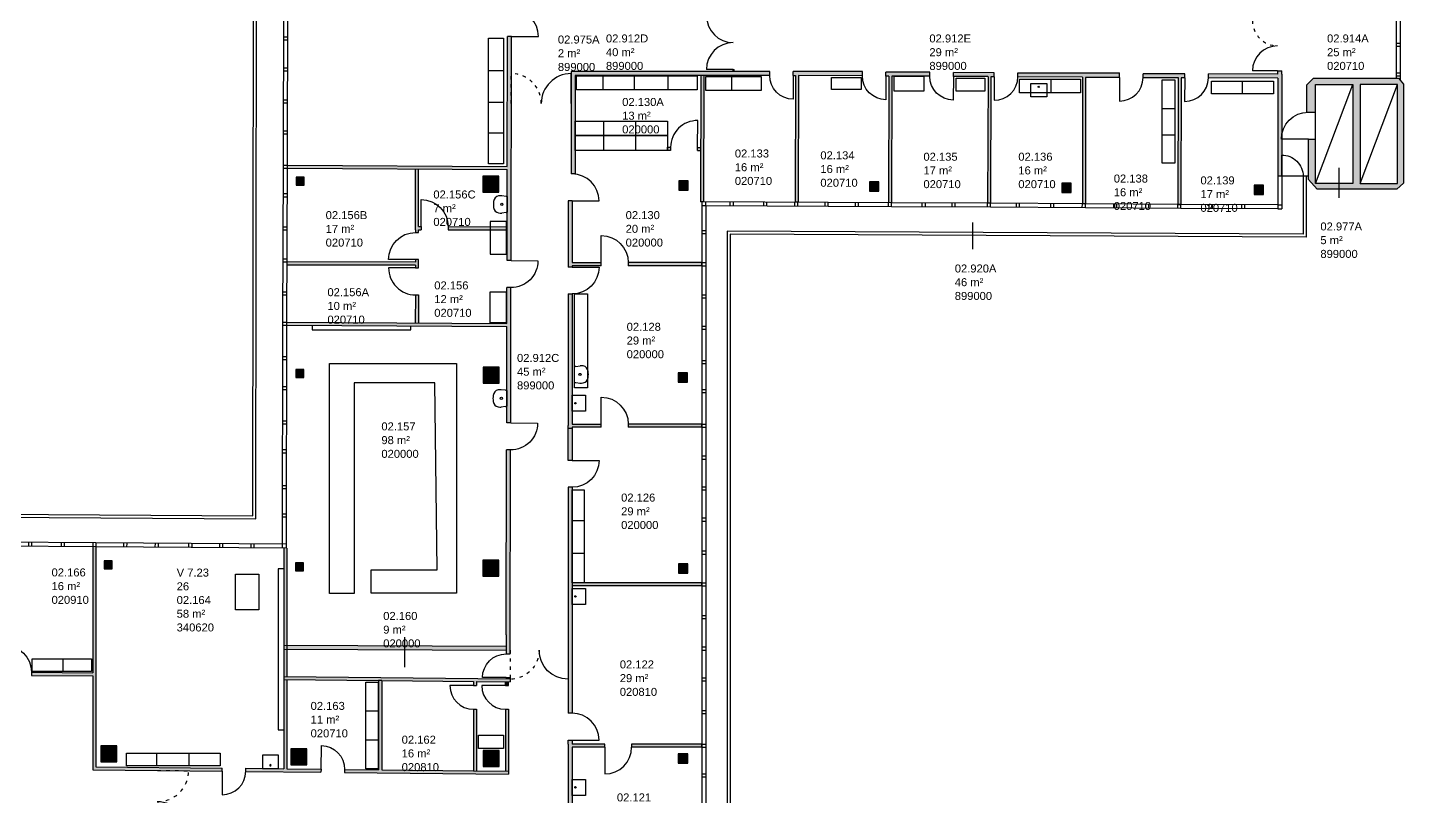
# Model space of a CAD drawing. Header units: metres. Extents: x -1 to 148, y 0 to 108.
# Drawn here: x 96.3 to 147.9, y 41.6 to 70.5 of the extents above; entities that cross this region are included whole.
import ezdxf

# ---------------------------------------------------------------- set-up
doc = ezdxf.new("R2010")
doc.units = ezdxf.units.M
doc.header["$MEASUREMENT"] = 0
doc.linetypes.add('ACAD_ISO03W100', pattern=[30, 12, -18])
doc.layers.get('0').update_dxf_attribs({"linetype": 'CONTINUOUS'})
for name, color, linetype in [('AUSSENWAND_STUETZE', 7, 'CONTINUOUS'), ('AUSSENWAND_STUETZE_FILLING', 7, 'CONTINUOUS'), ('BODENKANTEN', 7, 'CONTINUOUS'), ('FENSTER', 4, 'CONTINUOUS'), ('INNENWAND', 7, 'CONTINUOUS'), ('INNENWAND_FILLING', 7, 'CONTINUOUS'), ('INSTALLATIONSSCHACHT', 7, 'CONTINUOUS'), ('MOEBEL', 6, 'CONTINUOUS'), ('RAUMSTEMPEL', 7, 'CONTINUOUS'), ('SANITAER', 6, 'CONTINUOUS'), ('TUEREN', 4, 'CONTINUOUS')]:
    doc.layers.add(name, color=color, linetype=linetype)
doc.styles.add('ARIAL', font='arial.ttf')

# ---------------------------------------------------------------- blocks, each defined once
blk = doc.blocks.new('Tuer')
at = {"layer": 'TUEREN'}
blk.add_line((0, 0), (0, 0.82), dxfattribs=at)
blk.add_arc((0, 0), 0.82, 90, 180, dxfattribs=at)
blk = doc.blocks.new('Tuer_doppelt')
at = {"layer": 'TUEREN'}
for p, q in [((-1.32, 0), (-1.32, 0.66)), ((0, 0), (0, 0.66))]:
    blk.add_line(p, q, dxfattribs=at)
for centre, start, end in [((-1.32, 0), 360, 90), ((0, 0), 90, 180)]:
    blk.add_arc(centre, 0.66, start, end, dxfattribs=at)
blk = doc.blocks.new('tueren')
at = {"layer": 'TUEREN', "linetype": 'ACAD_ISO03W100', "ltscale": 0.01}
blk.add_line((92.527, 97.642), (92.527, 98.708), dxfattribs=at)
at = {"layer": 'TUEREN'}
blk.add_line((94.658, 97.642), (94.658, 98.708), dxfattribs=at)
at = {"layer": 'TUEREN', "linetype": 'ACAD_ISO03W100', "ltscale": 0.01}
blk.add_arc((92.527, 97.642), 1.066, 360, 90, dxfattribs=at)
at = {"layer": 'TUEREN'}
blk.add_arc((94.658, 97.642), 1.066, 90, 180, dxfattribs=at)
blk = doc.blocks.new('Ausgussbecken')
blk.add_lwpolyline([(-0.185, 0), (0.415, 0), (0.415, -0.5), (-0.185, -0.5)], close=True)
at = {"linetype": 'Continuous'}
blk.add_circle((0.115, -0.124), 0.0253, dxfattribs=at)
blk = doc.blocks.new('Waschbecken')
at = {"linetype": 'Continuous'}
for p, q in [((-0.294, 0), (0.294, 0)), ((-0.302, -0.041), (-0.325, -0.203)), ((0.302, -0.041), (0.325, -0.203))]:
    blk.add_line(p, q, dxfattribs=at)
blk.add_circle((0, -0.201), 0.0409, dxfattribs=at)
for centre, radius, start, end in [((-0.217, -0.036), 0.0852, 154.6521, 183.1417), ((0.217, -0.036), 0.0852, 356.8585, 25.3109), ((0.288, -0.222), 0.613, 178.1599, 188.9411), ((-0.095, -0.283), 0.226, 188.9945, 265.2303), ((0.222, 3.518), 4.039, 265.2289, 266.846), ((-0.209, 3.3), 3.821, 273.1336, 274.8472), ((0.095, -0.283), 0.226, 274.824, 351.059), ((-0.288, -0.222), 0.613, 351.059, 1.8403)]:
    blk.add_arc(centre, radius, start, end, dxfattribs=at)
blk = doc.blocks.new('Raumstempel')
at = {"color": 0, "linetype": 'ByBlock', "style": 'ARIAL'}
for tag, p in [('HOERSAALNUMMER', (0, 1.029)), ('ANZAHL PLAETZE', (0, 0.514)), ('RAUMNUMMER', (0, 0)), ('FLÄCHE', (0, -0.514)), ('INSTITUTSNUMMER1', (0, -1.029)), ('INSTITUTSNUMMER2', (0, -1.543))]:
    blk.add_attdef(tag, p, '', height=0.3, dxfattribs=at)

msp = doc.modelspace()

# ---------------------------------------------------------------- hatches: boundary and pattern name
at = {"layer": 'AUSSENWAND_STUETZE_FILLING'}
for points in [[(147.93, 68.352), (147.749, 68.567), (147.707, 68.567), (147.707, 68.34), (147.707, 64.617), (146.311, 64.617), (146.032, 64.617), (144.63, 64.617), (144.63, 64.893), (144.364, 64.893), (144.364, 64.772), (144.698, 64.407), (147.687, 64.407), (147.93, 64.629)], [(106.711, 64.562), (106.711, 64.862), (106.411, 64.862), (106.411, 64.562)], [(113.415, 64.903), (113.415, 64.303), (114.015, 64.303), (114.015, 64.903)], [(120.761, 64.728), (120.761, 64.378), (121.111, 64.378), (121.111, 64.728)], [(127.914, 64.679), (127.914, 64.329), (128.264, 64.329), (128.264, 64.679)], [(135.115, 64.638), (135.115, 64.288), (135.465, 64.288), (135.465, 64.638)], [(142.337, 64.554), (142.337, 64.204), (142.687, 64.204), (142.687, 64.554)], [(106.7, 57.35), (106.7, 57.65), (106.4, 57.65), (106.4, 57.35)], [(113.426, 57.738), (113.426, 57.138), (114.026, 57.138), (114.026, 57.738)], [(120.737, 57.529), (120.737, 57.179), (121.087, 57.179), (121.087, 57.529)], [(99.516, 50.178), (99.516, 50.478), (99.216, 50.478), (99.216, 50.178)], [(106.692, 50.105), (106.692, 50.405), (106.392, 50.405), (106.392, 50.105)], [(113.41, 50.498), (113.41, 49.898), (114.01, 49.898), (114.01, 50.498)], [(120.751, 50.36), (120.751, 50.01), (121.101, 50.01), (121.101, 50.36)], [(99.093, 43.545), (99.093, 42.945), (99.693, 42.945), (99.693, 43.545)], [(106.211, 43.424), (106.211, 42.824), (106.811, 42.824), (106.811, 43.424)], [(113.423, 43.368), (113.423, 42.768), (114.023, 42.768), (114.023, 43.368)], [(120.743, 43.241), (120.743, 42.891), (121.093, 42.891), (121.093, 43.241)]]:
    msp.add_hatch(color=256, dxfattribs=at).paths.add_polyline_path(points)
at = {"layer": 'INNENWAND_FILLING'}
h = msp.add_hatch(color=256, dxfattribs=at)
h.paths.add_polyline_path([(114.489, 70.132), (114.339, 70.132), (114.328, 65.266), (106.084, 65.313), (106.084, 65.198), (114.328, 65.151), (114.321, 61.731), (114.471, 61.731)])
h.paths.add_polyline_path([(111.001, 65.17), (110.886, 65.171), (110.888, 62.887), (110.888, 62.787), (111.003, 62.787), (111.003, 62.887), (111.103, 62.887), (111.103, 63.007), (111.003, 63.007)], flags=17)
h.paths.add_polyline_path([(114.323, 63.002), (112.113, 63.007), (112.113, 62.885), (114.323, 62.88)], flags=17)
h.paths.add_polyline_path([(111.003, 61.777), (110.89, 61.777), (110.89, 61.677), (106.076, 61.681), (106.076, 61.566), (110.89, 61.562), (110.89, 61.457), (111.003, 61.457)])
h.paths.add_polyline_path([(111.003, 60.446), (110.888, 60.447), (110.882, 59.396), (110.997, 59.396)], flags=17)
h.paths.add_polyline_path([(114.468, 60.721), (114.318, 60.721), (114.315, 59.376), (106.071, 59.424), (106.07, 59.309), (114.315, 59.261), (114.307, 55.644), (114.457, 55.644)])
h = msp.add_hatch(color=256, dxfattribs=at)
h.paths.add_polyline_path([(121.58, 65.974), (121.462, 65.974), (121.462, 65.859), (121.58, 65.859)], flags=17)
h.paths.add_polyline_path([(122.841, 68.898), (122.801, 68.898), (122.801, 68.819), (122.841, 68.819)])
h.paths.add_polyline_path([(124.168, 68.819), (116.726, 68.819), (116.726, 64.98), (116.876, 64.98), (116.876, 68.669), (124.168, 68.669)])
h.paths.add_polyline_path([(121.7, 68.669), (121.585, 68.669), (121.576, 63.941), (121.628, 63.941), (121.628, 63.941), (121.691, 63.94)])
h.paths.add_polyline_path([(120.453, 65.981), (120.335, 65.981), (120.335, 65.86), (120.453, 65.859)], flags=17)
h.paths.add_polyline_path([(125.245, 68.669), (127.643, 68.655), (127.643, 68.82), (125.053, 68.82), (125.053, 68.669), (125.13, 68.669), (125.121, 63.921), (125.236, 63.92)])
for points in [[(128.744, 68.649), (130.171, 68.641), (130.172, 68.791), (128.528, 68.8), (128.528, 68.65), (128.629, 68.65), (128.621, 63.901), (128.736, 63.901)], [(143.367, 68.716), (143.367, 68.841), (143.21, 68.841), (143.21, 68.717), (140.615, 68.732), (140.614, 68.582), (143.217, 68.567), (143.218, 64.892), (143.368, 64.892)], [(116.762, 55.436), (116.612, 55.436), (116.612, 54.243), (116.762, 54.243)], [(121.628, 55.601), (118.864, 55.601), (118.864, 55.486), (121.628, 55.486)], [(114.455, 54.634), (114.305, 54.634), (114.289, 47.705), (114.286, 46.984), (114.438, 46.984)], [(116.762, 53.233), (116.612, 53.233), (116.612, 44.765), (116.762, 44.765)], [(98.789, 46.165), (98.789, 42.644), (103.641, 42.591), (103.642, 42.706), (98.904, 42.757), (98.904, 50.998), (98.789, 50.999), (98.789, 46.28), (96.492, 46.295), (96.492, 46.18)], [(106.065, 50.951), (106.052, 50.951), (106.052, 50.951), (105.95, 50.951), (105.95, 46.142), (106.065, 46.141)], [(121.628, 49.648), (116.762, 49.648), (116.762, 49.533), (121.628, 49.533)], [(114.287, 47.274), (106.065, 47.311), (106.065, 47.161), (114.287, 47.124)], [(106.065, 46.026), (105.95, 46.027), (105.95, 42.681), (105.332, 42.688), (105.147, 42.688), (105.147, 42.69), (104.527, 42.697), (104.526, 42.582), (107.346, 42.551), (107.347, 42.666), (106.065, 42.68)], [(114.436, 46.053), (105.95, 46.142), (105.95, 46.027), (109.506, 45.99), (109.506, 45.989), (109.621, 45.989), (113.063, 45.952), (113.063, 45.796), (113.178, 45.796), (113.178, 45.95), (114.435, 45.937)], [(113.063, 42.603), (113.063, 42.604), (109.621, 42.642), (109.621, 45.989), (109.506, 45.989), (109.506, 42.643), (108.232, 42.657), (108.231, 42.542), (114.373, 42.475), (114.373, 42.591)], [(114.374, 45.938), (114.259, 45.939), (114.258, 45.796), (114.373, 45.796)], [(114.436, 46.099), (114.286, 46.099), (114.286, 46.055), (114.436, 46.053)]]:
    msp.add_hatch(color=256, dxfattribs=at).paths.add_polyline_path(points)
h = msp.add_hatch(color=256, dxfattribs=at)
h.paths.add_polyline_path([(137.284, 68.772), (133.473, 68.772), (133.472, 68.622), (135.899, 68.609), (135.89, 63.86), (136.005, 63.859), (136.014, 68.6), (137.284, 68.6)])
h.paths.add_polyline_path([(132.588, 68.777), (131.057, 68.786), (131.056, 68.636), (132.354, 68.629), (132.337, 63.88), (132.452, 63.879), (132.461, 68.628), (132.587, 68.627)])
h.paths.add_polyline_path([(139.73, 68.737), (138.169, 68.737), (138.169, 68.595), (139.481, 68.593), (139.473, 63.84), (139.588, 63.839), (139.596, 68.588), (139.729, 68.587)])
h = msp.add_hatch(color=256, dxfattribs=at)
h.paths.add_polyline_path([(146.311, 68.34), (147.707, 68.34), (147.707, 68.567), (144.553, 68.567), (144.307, 68.319), (144.307, 67.294), (144.63, 67.294), (144.63, 68.34), (146.032, 68.34), (146.032, 64.617), (146.311, 64.617)])
h.paths.add_polyline_path([(144.63, 66.284), (144.364, 66.284), (144.364, 64.893), (144.63, 64.893)], flags=17)
h = msp.add_hatch(color=256, dxfattribs=at)
h.paths.add_polyline_path([(116.762, 63.97), (116.612, 63.97), (116.612, 61.491), (116.762, 61.491), (116.762, 61.541), (117.854, 61.541), (117.854, 61.656), (116.762, 61.656)])
h.paths.add_polyline_path([(121.628, 61.656), (118.864, 61.656), (118.864, 61.541), (121.628, 61.541)])
h.paths.add_polyline_path([(116.762, 60.481), (116.612, 60.481), (116.612, 55.551), (116.612, 55.436), (116.762, 55.436), (116.762, 55.486), (117.854, 55.486), (117.854, 55.601), (116.762, 55.601)])
h = msp.add_hatch(color=256, dxfattribs=at)
h.paths.add_polyline_path([(113.178, 44.911), (113.063, 44.911), (113.063, 42.603), (113.178, 42.602)])
h.paths.add_polyline_path([(114.373, 44.911), (114.258, 44.911), (114.258, 42.592), (114.373, 42.591)])
h = msp.add_hatch(color=256, dxfattribs=at)
h.paths.add_polyline_path([(117.983, 43.605), (116.762, 43.605), (116.762, 43.755), (116.612, 43.755), (116.612, 43.605), (116.612, 41.168), (116.762, 41.168), (116.762, 43.49), (117.983, 43.49)])
h.paths.add_polyline_path([(121.628, 43.605), (118.993, 43.605), (118.993, 43.49), (121.628, 43.49)])

# ---------------------------------------------------------------- linework, layer by layer
at = {"layer": 'AUSSENWAND_STUETZE'}
for p, q in [((147.707, 68.567), (147.749, 68.567)), ((147.707, 64.617), (147.707, 68.34)), ((147.749, 68.567), (147.93, 68.352)), ((147.93, 68.352), (147.93, 64.629)), ((144.364, 64.772), (144.364, 64.893)), ((144.364, 64.772), (144.698, 64.407)), ((144.63, 64.617), (144.63, 64.893)), ((146.032, 64.617), (144.63, 64.617)), ((146.311, 64.617), (147.707, 64.617)), ((147.687, 64.407), (147.93, 64.629)), ((147.687, 64.407), (144.698, 64.407))]:
    msp.add_line(p, q, dxfattribs=at)
for points in [[(106.411, 64.562), (106.711, 64.562), (106.711, 64.862), (106.411, 64.862)], [(120.761, 64.378), (121.111, 64.378), (121.111, 64.728), (120.761, 64.728)], [(127.914, 64.329), (128.264, 64.329), (128.264, 64.679), (127.914, 64.679)], [(135.115, 64.288), (135.465, 64.288), (135.465, 64.638), (135.115, 64.638)], [(142.337, 64.204), (142.687, 64.204), (142.687, 64.554), (142.337, 64.554)], [(106.4, 57.35), (106.7, 57.35), (106.7, 57.65), (106.4, 57.65)], [(113.426, 57.138), (114.026, 57.138), (114.026, 57.738), (113.426, 57.738)], [(120.737, 57.179), (121.087, 57.179), (121.087, 57.529), (120.737, 57.529)], [(99.216, 50.178), (99.516, 50.178), (99.516, 50.478), (99.216, 50.478)], [(106.392, 50.105), (106.692, 50.105), (106.692, 50.405), (106.392, 50.405)], [(113.41, 49.898), (114.01, 49.898), (114.01, 50.498), (113.41, 50.498)], [(120.751, 50.01), (121.101, 50.01), (121.101, 50.36), (120.751, 50.36)], [(99.093, 42.945), (99.693, 42.945), (99.693, 43.545), (99.093, 43.545)], [(106.211, 42.824), (106.811, 42.824), (106.811, 43.424), (106.211, 43.424)], [(113.423, 42.768), (114.023, 42.768), (114.023, 43.368), (113.423, 43.368)], [(120.743, 42.891), (121.093, 42.891), (121.093, 43.241), (120.743, 43.241)]]:
    msp.add_lwpolyline(points, close=True, dxfattribs=at)
at = {"layer": 'BODENKANTEN'}
for p, q in [((104.79, 52.162), (104.825, 80.921)), ((104.905, 52.046), (104.94, 80.806)), ((144.63, 66.284), (144.63, 67.294)), ((144.167, 64.893), (143.368, 64.892)), ((144.167, 64.893), (144.167, 62.726)), ((144.364, 64.893), (144.167, 64.893)), ((144.282, 64.893), (144.282, 62.611)), ((122.57, 62.84), (122.57, 34.169)), ((144.167, 62.726), (122.57, 62.84)), ((144.282, 62.611), (122.685, 62.724)), ((122.685, 62.724), (122.685, 34.054)), ((76.264, 52.365), (104.79, 52.162)), ((76.379, 52.249), (104.905, 52.046))]:
    msp.add_line(p, q, dxfattribs=at)
at = {"layer": 'FENSTER'}
for p, q in [((105.934, 65.314), (105.966, 79.661)), ((106.084, 65.313), (106.116, 79.66)), ((147.656, 72.231), (147.656, 68.567)), ((147.806, 72.381), (147.806, 68.499)), ((105.944, 70.012), (106.094, 70.012)), ((105.945, 70.127), (106.095, 70.127)), ((147.806, 69.872), (147.656, 69.872)), ((147.806, 69.757), (147.656, 69.757)), ((105.942, 68.957), (106.092, 68.957)), ((105.942, 68.842), (106.092, 68.842)), ((147.806, 68.763), (147.656, 68.763)), ((147.806, 68.648), (147.656, 68.648)), ((105.939, 67.759), (106.089, 67.758)), ((105.939, 67.644), (106.089, 67.643)), ((105.937, 66.6), (106.087, 66.6)), ((105.936, 66.485), (106.086, 66.485)), ((105.921, 59.425), (105.934, 65.314)), ((105.934, 65.314), (106.084, 65.313)), ((105.934, 65.199), (106.084, 65.198)), ((106.071, 59.424), (106.084, 65.313)), ((143.218, 64.892), (143.219, 63.668)), ((143.368, 64.892), (143.369, 63.668)), ((105.931, 64.242), (106.081, 64.242)), ((105.931, 64.127), (106.081, 64.127)), ((121.628, 63.941), (121.628, 62.861)), ((126.366, 63.914), (121.628, 63.941)), ((121.778, 63.79), (121.628, 63.79)), ((121.778, 63.79), (121.779, 63.94)), ((121.778, 63.79), (121.778, 62.861)), ((126.366, 63.764), (121.778, 63.79)), ((122.691, 63.785), (122.692, 63.935)), ((122.806, 63.784), (122.807, 63.934)), ((123.943, 63.778), (123.944, 63.928)), ((124.058, 63.777), (124.059, 63.927)), ((125.112, 63.771), (125.113, 63.921)), ((125.227, 63.77), (125.228, 63.92)), ((126.251, 63.765), (126.251, 63.915)), ((128.736, 63.901), (126.366, 63.914)), ((126.366, 63.764), (126.366, 63.914)), ((128.735, 63.751), (126.366, 63.764)), ((127.388, 63.758), (127.389, 63.908)), ((127.503, 63.758), (127.504, 63.908)), ((128.62, 63.751), (128.621, 63.901)), ((128.735, 63.751), (128.736, 63.901)), ((132.452, 63.729), (128.735, 63.751)), ((132.452, 63.879), (128.736, 63.901)), ((129.889, 63.744), (129.89, 63.894)), ((130.004, 63.743), (130.005, 63.893)), ((131.004, 63.738), (131.005, 63.888)), ((131.119, 63.737), (131.12, 63.887)), ((132.336, 63.73), (132.337, 63.88)), ((132.451, 63.729), (132.452, 63.879)), ((136.005, 63.859), (132.452, 63.879)), ((136.005, 63.709), (132.452, 63.729)), ((133.417, 63.724), (133.418, 63.874)), ((133.532, 63.723), (133.533, 63.873)), ((134.706, 63.717), (134.707, 63.867)), ((134.821, 63.716), (134.822, 63.866)), ((135.889, 63.71), (135.89, 63.86)), ((136.004, 63.709), (136.005, 63.859)), ((139.588, 63.839), (136.005, 63.859)), ((139.587, 63.689), (136.005, 63.709)), ((137.066, 63.703), (137.067, 63.853)), ((137.181, 63.703), (137.182, 63.853)), ((138.267, 63.696), (138.268, 63.846)), ((138.382, 63.696), (138.383, 63.846)), ((139.472, 63.69), (139.473, 63.84)), ((139.587, 63.689), (139.588, 63.839)), ((143.219, 63.668), (139.587, 63.689)), ((143.219, 63.818), (139.588, 63.839)), ((140.649, 63.683), (140.65, 63.833)), ((140.764, 63.682), (140.765, 63.832)), ((141.864, 63.676), (141.865, 63.826)), ((141.979, 63.675), (141.98, 63.825)), ((143.219, 63.818), (143.369, 63.818)), ((143.219, 63.668), (143.369, 63.668)), ((105.929, 63.002), (106.079, 63.002)), ((105.928, 62.887), (106.078, 62.887)), ((121.628, 62.861), (121.628, 56.9)), ((121.628, 62.861), (121.778, 62.861)), ((121.628, 62.746), (121.778, 62.746)), ((121.778, 62.861), (121.778, 56.9)), ((105.926, 61.796), (106.076, 61.796)), ((105.926, 61.681), (106.076, 61.681)), ((121.628, 61.656), (121.778, 61.656)), ((121.628, 61.541), (121.778, 61.541)), ((105.923, 60.563), (106.073, 60.562)), ((105.923, 60.448), (106.073, 60.447)), ((121.628, 60.451), (121.778, 60.451)), ((121.628, 60.336), (121.778, 60.336)), ((105.902, 50.952), (105.921, 59.425)), ((105.921, 59.424), (106.071, 59.424)), ((106.052, 50.951), (106.071, 59.424)), ((105.92, 59.309), (106.07, 59.309)), ((121.628, 59.276), (121.778, 59.276)), ((121.628, 59.161), (121.778, 59.161)), ((105.917, 58.025), (106.067, 58.024)), ((105.918, 58.14), (106.068, 58.139)), ((121.628, 57.988), (121.778, 57.988)), ((121.628, 57.873), (121.778, 57.873)), ((105.915, 57.009), (106.065, 57.008)), ((105.915, 56.894), (106.065, 56.893)), ((121.628, 56.9), (121.628, 53.255)), ((121.628, 56.9), (121.778, 56.9)), ((121.628, 56.785), (121.778, 56.785)), ((121.778, 56.9), (121.778, 53.255)), ((105.912, 55.721), (106.062, 55.721)), ((105.912, 55.606), (106.062, 55.606)), ((121.628, 55.601), (121.778, 55.601)), ((121.628, 55.486), (121.778, 55.486)), ((105.91, 54.644), (106.06, 54.644)), ((105.91, 54.529), (106.06, 54.529)), ((121.628, 54.408), (121.778, 54.408)), ((121.628, 54.293), (121.778, 54.293)), ((105.907, 53.302), (106.057, 53.302)), ((105.907, 53.187), (106.057, 53.187)), ((121.628, 53.255), (121.628, 46.092)), ((121.628, 53.255), (121.778, 53.255)), ((121.628, 53.14), (121.778, 53.14)), ((121.778, 53.255), (121.778, 46.092)), ((105.904, 52.125), (106.054, 52.125)), ((105.905, 52.24), (106.055, 52.24)), ((121.628, 52.082), (121.778, 52.082)), ((121.628, 51.967), (121.778, 51.967)), ((98.904, 51.148), (95.337, 51.172)), ((96.378, 51.165), (96.377, 51.015)), ((96.493, 51.164), (96.492, 51.014)), ((97.602, 51.157), (97.601, 51.007)), ((97.717, 51.156), (97.716, 51.006)), ((98.79, 51.149), (98.789, 50.999)), ((106.052, 51.101), (98.904, 51.148)), ((98.905, 51.148), (98.904, 50.998)), ((99.946, 51.141), (99.945, 50.991)), ((100.061, 51.14), (100.06, 50.99)), ((101.123, 51.133), (101.122, 50.983)), ((101.238, 51.133), (101.237, 50.983)), ((102.384, 51.125), (102.384, 50.975)), ((102.499, 51.124), (102.499, 50.974)), ((103.538, 51.117), (103.537, 50.967)), ((103.653, 51.117), (103.652, 50.967)), ((104.716, 51.11), (104.715, 50.959)), ((104.831, 51.109), (104.83, 50.959)), ((98.904, 50.998), (95.337, 51.022)), ((106.052, 50.951), (98.904, 50.998)), ((121.628, 50.844), (121.778, 50.844)), ((121.628, 50.729), (121.778, 50.729)), ((121.628, 49.648), (121.778, 49.648)), ((121.628, 49.533), (121.778, 49.533)), ((121.628, 48.43), (121.778, 48.43)), ((121.628, 48.315), (121.778, 48.315)), ((121.628, 47.247), (121.778, 47.247)), ((121.628, 47.132), (121.778, 47.132)), ((121.628, 46.092), (121.628, 42.489)), ((121.628, 46.092), (121.778, 46.092)), ((121.628, 45.977), (121.778, 45.977)), ((121.778, 46.092), (121.778, 42.488)), ((121.628, 44.862), (121.778, 44.862)), ((121.628, 44.747), (121.778, 44.747)), ((121.628, 43.605), (121.778, 43.605)), ((121.628, 43.49), (121.778, 43.49)), ((121.628, 42.489), (121.628, 37.62)), ((121.628, 42.489), (121.778, 42.489)), ((121.628, 42.374), (121.778, 42.374)), ((121.778, 42.488), (121.778, 37.62))]:
    msp.add_line(p, q, dxfattribs=at)
at = {"layer": 'INNENWAND'}
for p, q in [((114.328, 65.266), (114.339, 70.132)), ((114.489, 70.132), (114.339, 70.132)), ((114.471, 61.731), (114.489, 70.132)), ((116.726, 68.819), (116.726, 64.98)), ((124.168, 68.819), (116.726, 68.819)), ((116.876, 68.669), (116.876, 64.98)), ((124.168, 68.669), (116.876, 68.669)), ((121.585, 68.669), (121.576, 63.941)), ((121.7, 68.669), (121.691, 63.94)), ((122.801, 68.823), (122.801, 68.898)), ((122.801, 68.898), (122.841, 68.898)), ((122.841, 68.823), (122.841, 68.898)), ((124.168, 68.669), (124.168, 68.819)), ((127.643, 68.82), (125.053, 68.82)), ((125.053, 68.669), (125.053, 68.819)), ((125.053, 68.669), (125.13, 68.669)), ((125.13, 68.67), (125.121, 63.921)), ((125.245, 68.669), (125.236, 63.92)), ((127.643, 68.655), (125.245, 68.669)), ((127.643, 68.655), (127.643, 68.82)), ((128.528, 68.65), (128.528, 68.8)), ((130.172, 68.791), (128.528, 68.8)), ((128.629, 68.65), (128.528, 68.65)), ((128.629, 68.65), (128.621, 63.901)), ((128.744, 68.649), (128.736, 63.901)), ((130.171, 68.641), (128.744, 68.649)), ((130.171, 68.641), (130.172, 68.791)), ((131.056, 68.636), (131.057, 68.786)), ((132.346, 68.629), (131.056, 68.636)), ((132.588, 68.777), (131.057, 68.786)), ((132.354, 68.629), (132.337, 63.88)), ((132.461, 68.628), (132.452, 63.879)), ((132.587, 68.627), (132.461, 68.628)), ((132.587, 68.627), (132.588, 68.777)), ((133.472, 68.622), (133.473, 68.772)), ((135.899, 68.609), (133.472, 68.622)), ((133.473, 68.772), (137.284, 68.772)), ((137.284, 68.6), (137.284, 68.772)), ((139.73, 68.737), (138.169, 68.737)), ((138.169, 68.595), (138.169, 68.737)), ((139.729, 68.587), (139.73, 68.737)), ((140.614, 68.582), (140.615, 68.732)), ((143.21, 68.717), (140.615, 68.732)), ((143.21, 68.841), (143.21, 68.717)), ((143.21, 68.841), (143.367, 68.841)), ((143.367, 68.716), (143.367, 68.841)), ((143.367, 68.716), (143.368, 64.892)), ((135.899, 68.609), (135.89, 63.86)), ((136.014, 68.6), (136.005, 63.859)), ((137.284, 68.6), (136.014, 68.6)), ((138.169, 68.595), (139.481, 68.593)), ((139.481, 68.593), (139.473, 63.84)), ((139.596, 68.588), (139.588, 63.839)), ((139.729, 68.587), (139.596, 68.588)), ((143.217, 68.567), (140.614, 68.582)), ((143.217, 68.567), (143.218, 64.892)), ((144.307, 68.319), (144.553, 68.567)), ((144.307, 67.294), (144.307, 68.319)), ((144.553, 68.567), (147.707, 68.567)), ((144.63, 67.294), (144.63, 68.34)), ((144.63, 68.34), (146.032, 68.34)), ((146.032, 68.34), (146.032, 64.617)), ((147.707, 68.34), (146.311, 68.34)), ((146.311, 68.34), (146.311, 64.617)), ((144.307, 67.294), (144.63, 67.294)), ((144.364, 66.284), (144.63, 66.284)), ((144.364, 64.893), (144.364, 66.284)), ((144.63, 64.893), (144.63, 66.284)), ((120.335, 65.981), (120.453, 65.981)), ((120.335, 65.86), (120.335, 65.981)), ((120.453, 65.859), (120.335, 65.86)), ((120.453, 65.981), (120.453, 65.859)), ((121.462, 65.974), (121.58, 65.974)), ((121.462, 65.859), (121.462, 65.974)), ((121.462, 65.859), (121.58, 65.859)), ((106.084, 65.313), (114.328, 65.266)), ((106.084, 65.198), (106.084, 65.313)), ((106.084, 65.198), (114.328, 65.151)), ((110.888, 62.887), (110.886, 65.17)), ((111.003, 63.007), (111.001, 65.17)), ((114.321, 61.731), (114.328, 65.151)), ((116.876, 64.98), (116.726, 64.98)), ((143.368, 64.892), (143.218, 64.892)), ((116.762, 63.97), (116.612, 63.97)), ((116.612, 63.97), (116.612, 61.491)), ((116.762, 63.97), (116.762, 61.656)), ((121.691, 63.94), (121.576, 63.941)), ((125.236, 63.92), (125.121, 63.921)), ((132.452, 63.879), (132.337, 63.88)), ((136.005, 63.859), (135.89, 63.86)), ((139.473, 63.84), (139.588, 63.839)), ((139.588, 63.839), (139.473, 63.839)), ((111.003, 63.007), (111.103, 63.007)), ((111.103, 63.007), (111.103, 62.887)), ((112.113, 63.007), (114.323, 63.002)), ((112.113, 63.007), (112.113, 62.885)), ((110.888, 62.887), (110.888, 62.787)), ((110.888, 62.787), (111.003, 62.787)), ((111.003, 62.887), (111.103, 62.887)), ((111.003, 62.787), (111.003, 62.887)), ((112.113, 62.885), (114.323, 62.88)), ((114.323, 62.846), (114.323, 62.846)), ((110.89, 61.677), (106.076, 61.681)), ((106.076, 61.566), (106.076, 61.681)), ((110.89, 61.562), (106.076, 61.566)), ((111.003, 61.777), (110.89, 61.777)), ((110.89, 61.777), (110.89, 61.677)), ((110.89, 61.562), (110.89, 61.457)), ((110.89, 61.457), (111.003, 61.457)), ((111.003, 61.457), (111.003, 61.777)), ((114.471, 61.731), (114.321, 61.731)), ((116.762, 61.491), (116.612, 61.491)), ((116.762, 61.656), (117.854, 61.656)), ((116.762, 61.541), (116.762, 61.541)), ((117.854, 61.541), (116.762, 61.541)), ((116.762, 61.541), (116.762, 61.491)), ((117.854, 61.541), (117.854, 61.656)), ((121.628, 61.656), (118.864, 61.656)), ((118.864, 61.656), (118.864, 61.541)), ((121.628, 61.541), (118.864, 61.541)), ((121.628, 61.541), (121.628, 61.656)), ((110.888, 60.447), (110.882, 59.396)), ((110.888, 60.447), (111.003, 60.446)), ((111.003, 60.446), (110.997, 59.396)), ((114.315, 59.376), (114.318, 60.721)), ((114.468, 60.721), (114.318, 60.721)), ((114.457, 55.644), (114.468, 60.721)), ((116.612, 60.481), (116.612, 55.551)), ((116.612, 60.481), (116.762, 60.481)), ((116.762, 60.481), (116.762, 55.601)), ((106.07, 59.309), (106.071, 59.424)), ((106.071, 59.424), (114.315, 59.376)), ((106.07, 59.309), (114.315, 59.261)), ((114.307, 55.644), (114.315, 59.261)), ((114.457, 55.644), (114.307, 55.644)), ((116.612, 55.436), (116.612, 55.551)), ((116.762, 55.436), (116.612, 55.436)), ((116.612, 54.243), (116.612, 55.436)), ((116.762, 55.601), (117.854, 55.601)), ((117.854, 55.486), (116.762, 55.486)), ((116.762, 55.486), (116.762, 55.436)), ((116.762, 55.436), (116.762, 54.243)), ((117.854, 55.486), (117.854, 55.601)), ((121.628, 55.601), (118.864, 55.601)), ((118.864, 55.601), (118.864, 55.486)), ((121.628, 55.486), (118.864, 55.486)), ((121.628, 55.486), (121.628, 55.601)), ((114.289, 47.705), (114.305, 54.634)), ((114.455, 54.634), (114.305, 54.634)), ((114.438, 46.984), (114.455, 54.634)), ((116.762, 54.243), (116.612, 54.243)), ((116.612, 53.233), (116.612, 44.765)), ((116.762, 53.233), (116.612, 53.233)), ((116.762, 53.233), (116.762, 44.765)), ((98.789, 50.999), (98.789, 46.28)), ((98.904, 50.998), (98.904, 42.757)), ((105.95, 50.951), (105.95, 42.681)), ((106.052, 50.951), (106.065, 50.951)), ((106.065, 50.951), (106.065, 46.142)), ((121.628, 49.648), (116.762, 49.648)), ((121.628, 49.533), (116.762, 49.533)), ((121.628, 49.533), (121.628, 49.648)), ((114.289, 47.705), (114.286, 46.984)), ((105.951, 47.311), (114.29, 47.274)), ((105.951, 47.161), (114.289, 47.124)), ((114.286, 46.984), (114.438, 46.984)), ((96.492, 46.295), (96.492, 46.18)), ((96.492, 46.295), (98.789, 46.28)), ((96.492, 46.18), (98.789, 46.165)), ((98.789, 46.165), (98.789, 42.644)), ((105.95, 46.142), (114.436, 46.053)), ((105.95, 46.027), (109.506, 45.99)), ((106.065, 46.027), (106.065, 42.68)), ((109.506, 45.99), (109.506, 42.643)), ((109.621, 45.989), (109.506, 45.989)), ((109.621, 45.989), (109.621, 42.642)), ((109.621, 45.989), (113.063, 45.952)), ((113.063, 45.952), (113.063, 45.796)), ((113.178, 45.95), (113.178, 45.796)), ((113.178, 45.95), (114.435, 45.937)), ((114.258, 45.796), (114.259, 45.939)), ((114.286, 46.099), (114.286, 46.055)), ((114.286, 46.099), (114.436, 46.099)), ((114.373, 45.796), (114.374, 45.938)), ((114.436, 46.099), (114.435, 45.937)), ((113.063, 45.796), (113.178, 45.796)), ((114.258, 45.796), (114.373, 45.796)), ((113.063, 44.911), (113.178, 44.911)), ((113.063, 44.911), (113.063, 42.604)), ((113.178, 44.911), (113.178, 42.603)), ((114.258, 44.911), (114.373, 44.911)), ((114.258, 44.911), (114.258, 42.591)), ((114.373, 44.911), (114.373, 42.475)), ((116.762, 44.765), (116.612, 44.765)), ((116.612, 43.605), (116.612, 43.755)), ((116.612, 43.755), (116.762, 43.755)), ((116.612, 43.605), (116.612, 41.168)), ((116.762, 43.755), (116.762, 43.605)), ((117.983, 43.605), (116.762, 43.605)), ((116.762, 43.49), (116.762, 41.168)), ((117.983, 43.49), (116.762, 43.49)), ((117.983, 43.49), (117.983, 43.605)), ((121.628, 43.605), (118.993, 43.605)), ((118.993, 43.605), (118.993, 43.49)), ((121.628, 43.49), (118.993, 43.49)), ((121.628, 43.49), (121.628, 43.605)), ((98.789, 42.644), (103.641, 42.591)), ((98.904, 42.757), (103.642, 42.706)), ((103.641, 42.591), (103.642, 42.706)), ((104.526, 42.582), (104.527, 42.697)), ((104.526, 42.582), (107.346, 42.551)), ((104.527, 42.697), (105.95, 42.681)), ((106.065, 42.68), (107.347, 42.666)), ((107.347, 42.666), (107.346, 42.551)), ((108.232, 42.657), (108.231, 42.542)), ((108.231, 42.542), (114.373, 42.475)), ((108.232, 42.657), (109.506, 42.643)), ((109.621, 42.642), (113.063, 42.604)), ((113.063, 42.603), (114.373, 42.591))]:
    msp.add_line(p, q, dxfattribs=at)
msp.add_lwpolyline([(113.415, 64.303), (114.015, 64.303), (114.015, 64.903), (113.415, 64.903)], close=True, dxfattribs=at)
at = {"layer": 'INSTALLATIONSSCHACHT'}
for p, q in [((144.63, 64.617), (146.032, 68.34)), ((146.311, 64.617), (147.707, 68.34))]:
    msp.add_line(p, q, dxfattribs=at)
at = {"layer": 'MOEBEL'}
for p, q in [((114.191, 68.849), (113.625, 68.849)), ((117.922, 68.136), (117.922, 68.663)), ((119.104, 68.136), (119.104, 68.663)), ((120.356, 68.136), (120.356, 68.663)), ((122.737, 68.639), (122.737, 68.115)), ((123.845, 68.639), (123.845, 68.115)), ((134.713, 68.534), (134.713, 68.017)), ((141.896, 67.979), (141.896, 68.461)), ((113.625, 67.675), (114.191, 67.675)), ((138.88, 67.432), (139.353, 67.432)), ((117.942, 66.959), (117.942, 65.86)), ((119.151, 65.86), (119.151, 66.959)), ((113.625, 66.519), (114.191, 66.519)), ((139.353, 66.434), (138.88, 66.434)), ((107.019, 59.304), (107.019, 59.136)), ((107.019, 59.136), (110.719, 59.136)), ((110.719, 59.136), (110.72, 59.282)), ((107.664, 49.249), (107.664, 57.874)), ((107.664, 57.874), (112.426, 57.874)), ((112.426, 57.874), (112.426, 49.26)), ((108.589, 57.149), (108.589, 49.249)), ((111.62, 57.149), (108.589, 57.149)), ((111.698, 50.143), (111.62, 57.149)), ((116.766, 51.992), (117.212, 51.992)), ((116.766, 50.764), (117.212, 50.764)), ((105.95, 50.174), (105.734, 50.176)), ((105.734, 50.176), (105.734, 44.134)), ((109.232, 49.26), (109.232, 50.143)), ((109.232, 50.143), (111.698, 50.143)), ((108.589, 49.249), (107.664, 49.249)), ((112.426, 49.26), (109.232, 49.26)), ((97.677, 46.332), (97.677, 46.803)), ((109.489, 44.837), (109.021, 44.837)), ((105.734, 44.134), (105.95, 44.134)), ((109.021, 43.76), (109.489, 43.76)), ((101.179, 43.265), (101.179, 42.791)), ((102.393, 43.265), (102.393, 42.791))]:
    msp.add_line(p, q, dxfattribs=at)
for points in [[(114.191, 65.366), (113.625, 65.366), (113.625, 70.072), (114.191, 70.072)], [(121.455, 68.136), (116.922, 68.136), (116.922, 68.663), (121.455, 68.663)], [(123.845, 68.115), (121.777, 68.115), (121.777, 68.639), (123.845, 68.639)], [(129.951, 68.081), (128.841, 68.081), (128.841, 68.649), (129.951, 68.649)], [(127.601, 68.141), (126.48, 68.141), (126.48, 68.596), (127.601, 68.596)], [(132.236, 68.082), (131.165, 68.082), (131.165, 68.569), (132.236, 68.569)], [(135.827, 68.017), (133.528, 68.017), (133.528, 68.534), (135.827, 68.534)], [(139.353, 65.38), (138.88, 65.38), (138.88, 68.514), (139.353, 68.514)], [(143.054, 67.979), (140.737, 67.979), (140.737, 68.461), (143.054, 68.461)], [(120.335, 66.42), (116.876, 66.42), (116.876, 66.959), (120.335, 66.959)], [(116.876, 66.42), (120.335, 66.42), (120.335, 65.86), (116.876, 65.86)], [(113.692, 61.968), (114.301, 61.968), (114.301, 63.2), (113.692, 63.2)], [(113.694, 60.56), (114.293, 60.56), (114.293, 59.398), (113.694, 59.398)], [(117.333, 56.957), (116.854, 56.957), (116.854, 60.485), (117.333, 60.485)], [(116.766, 53.136), (117.212, 53.136), (117.212, 49.648), (116.766, 49.648)], [(105.017, 48.639), (104.138, 48.639), (104.138, 49.979), (105.017, 49.979)], [(98.74, 46.332), (96.522, 46.332), (96.522, 46.803), (98.74, 46.803)], [(109.021, 45.924), (109.489, 45.924), (109.489, 42.671), (109.021, 42.671)], [(114.194, 43.434), (113.248, 43.434), (113.248, 43.944), (114.194, 43.944)], [(103.561, 42.791), (100.05, 42.791), (100.05, 43.265), (103.561, 43.265)]]:
    msp.add_lwpolyline(points, close=True, dxfattribs=at)
at = {"layer": 'RAUMSTEMPEL'}
for p, q in [((145.523, 64.085), (145.523, 65.207)), ((131.79, 62.158), (131.79, 63.158)), ((110.475, 47.612), (110.475, 46.492))]:
    msp.add_line(p, q, dxfattribs=at)
at = {"layer": 'TUEREN', "linetype": 'ACAD_ISO03W100', "ltscale": 0.01}
msp.add_line((114.481, 67.621), (114.481, 68.744), dxfattribs=at)
at = {"layer": 'TUEREN'}
for p, q in [((116.726, 67.621), (116.726, 68.744)), ((143.21, 68.841), (142.268, 68.841))]:
    msp.add_line(p, q, dxfattribs=at)
at = {"layer": 'TUEREN', "linetype": 'ACAD_ISO03W100', "ltscale": 0.01}
for centre, radius, start, end in [((143.21, 70.727), 0.943, 180, 270), ((114.481, 67.621), 1.123, 360, 90)]:
    msp.add_arc(centre, radius, start, end, dxfattribs=at)
at = {"layer": 'TUEREN'}
for centre, radius in [((143.21, 68.841), 0.943), ((116.726, 67.621), 1.123)]:
    msp.add_arc(centre, radius, 90, 180, dxfattribs=at)

# ---------------------------------------------------------------- block references
at = {"layer": 'RAUMSTEMPEL'}
ref = msp.add_blockref('Raumstempel', (116.228, 70.385), dxfattribs=at)
ref.add_attrib('RAUMNUMMER', '02.975A', (116.228, 69.871), dxfattribs={"color": 7, "height": 0.3, "style": 'ARIAL'})
ref.add_attrib('FLÄCHE_NGF', '2 m²', (116.228, 69.357), dxfattribs={"color": 7, "height": 0.3, "style": 'ARIAL'})
ref.add_attrib('NUTZER_1', '899000', (116.228, 68.842), dxfattribs={"color": 7, "height": 0.3, "style": 'ARIAL'})
ref = msp.add_blockref('Raumstempel', (118.029, 70.425), dxfattribs=at)
ref.add_attrib('RAUMNUMMER', '02.912D', (118.029, 69.911), dxfattribs={"color": 7, "height": 0.3, "style": 'ARIAL'})
ref.add_attrib('FLÄCHE_NGF', '40 m²', (118.029, 69.396), dxfattribs={"color": 7, "height": 0.3, "style": 'ARIAL'})
ref.add_attrib('NUTZER_1', '899000', (118.029, 68.882), dxfattribs={"color": 7, "height": 0.3, "style": 'ARIAL'})
ref = msp.add_blockref('Raumstempel', (130.155, 70.425), dxfattribs=at)
ref.add_attrib('RAUMNUMMER', '02.912E', (130.155, 69.911), dxfattribs={"color": 7, "height": 0.3, "style": 'ARIAL'})
ref.add_attrib('FLÄCHE_NGF', '29 m²', (130.155, 69.396), dxfattribs={"color": 7, "height": 0.3, "style": 'ARIAL'})
ref.add_attrib('NUTZER_1', '899000', (130.155, 68.882), dxfattribs={"color": 7, "height": 0.3, "style": 'ARIAL'})
ref = msp.add_blockref('Raumstempel', (145.065, 70.425), dxfattribs=at)
ref.add_attrib('RAUMNUMMER', '02.914A', (145.065, 69.911), dxfattribs={"color": 7, "height": 0.3, "style": 'ARIAL'})
ref.add_attrib('FLÄCHE_NGF', '25 m²', (145.065, 69.396), dxfattribs={"color": 7, "height": 0.3, "style": 'ARIAL'})
ref.add_attrib('NUTZER_1', '020710', (145.065, 68.882), dxfattribs={"color": 7, "height": 0.3, "style": 'ARIAL'})
ref = msp.add_blockref('Raumstempel', (118.638, 68.044), dxfattribs=at)
ref.add_attrib('RAUMNUMMER', '02.130A', (118.638, 67.529), dxfattribs={"color": 7, "height": 0.3, "style": 'ARIAL'})
ref.add_attrib('FLÄCHE_NGF', '13 m²', (118.638, 67.015), dxfattribs={"color": 7, "height": 0.3, "style": 'ARIAL'})
ref.add_attrib('NUTZER_1', '020000', (118.638, 66.501), dxfattribs={"color": 7, "height": 0.3, "style": 'ARIAL'})
ref = msp.add_blockref('Raumstempel', (122.861, 66.112), dxfattribs=at)
ref.add_attrib('RAUMNUMMER', '02.133', (122.861, 65.598), dxfattribs={"color": 7, "height": 0.3, "style": 'ARIAL'})
ref.add_attrib('FLÄCHE_NGF', '16 m²', (122.861, 65.083), dxfattribs={"color": 7, "height": 0.3, "style": 'ARIAL'})
ref.add_attrib('NUTZER_1', '020710', (122.861, 64.569), dxfattribs={"color": 7, "height": 0.3, "style": 'ARIAL'})
ref = msp.add_blockref('Raumstempel', (126.068, 66.044), dxfattribs=at)
ref.add_attrib('RAUMNUMMER', '02.134', (126.068, 65.529), dxfattribs={"color": 7, "height": 0.3, "style": 'ARIAL'})
ref.add_attrib('FLÄCHE_NGF', '16 m²', (126.068, 65.015), dxfattribs={"color": 7, "height": 0.3, "style": 'ARIAL'})
ref.add_attrib('NUTZER_1', '020710', (126.068, 64.501), dxfattribs={"color": 7, "height": 0.3, "style": 'ARIAL'})
ref = msp.add_blockref('Raumstempel', (129.932, 65.991), dxfattribs=at)
ref.add_attrib('RAUMNUMMER', '02.135', (129.932, 65.476), dxfattribs={"color": 7, "height": 0.3, "style": 'ARIAL'})
ref.add_attrib('FLÄCHE_NGF', '17 m²', (129.932, 64.962), dxfattribs={"color": 7, "height": 0.3, "style": 'ARIAL'})
ref.add_attrib('NUTZER_1', '020710', (129.932, 64.448), dxfattribs={"color": 7, "height": 0.3, "style": 'ARIAL'})
ref = msp.add_blockref('Raumstempel', (133.49, 65.991), dxfattribs=at)
ref.add_attrib('RAUMNUMMER', '02.136', (133.49, 65.477), dxfattribs={"color": 7, "height": 0.3, "style": 'ARIAL'})
ref.add_attrib('FLÄCHE_NGF', '16 m²', (133.49, 64.963), dxfattribs={"color": 7, "height": 0.3, "style": 'ARIAL'})
ref.add_attrib('NUTZER_1', '020710', (133.49, 64.448), dxfattribs={"color": 7, "height": 0.3, "style": 'ARIAL'})
ref = msp.add_blockref('Raumstempel', (137.068, 65.172), dxfattribs=at)
ref.add_attrib('RAUMNUMMER', '02.138', (137.068, 64.658), dxfattribs={"color": 7, "height": 0.3, "style": 'ARIAL'})
ref.add_attrib('FLÄCHE_NGF', '16 m²', (137.068, 64.144), dxfattribs={"color": 7, "height": 0.3, "style": 'ARIAL'})
ref.add_attrib('NUTZER_1', '020710', (137.068, 63.63), dxfattribs={"color": 7, "height": 0.3, "style": 'ARIAL'})
ref = msp.add_blockref('Raumstempel', (140.318, 65.103), dxfattribs=at)
ref.add_attrib('RAUMNUMMER', '02.139', (140.318, 64.589), dxfattribs={"color": 7, "height": 0.3, "style": 'ARIAL'})
ref.add_attrib('FLÄCHE_NGF', '17 m²', (140.318, 64.075), dxfattribs={"color": 7, "height": 0.3, "style": 'ARIAL'})
ref.add_attrib('NUTZER_1', '020710', (140.318, 63.56), dxfattribs={"color": 7, "height": 0.3, "style": 'ARIAL'})
ref = msp.add_blockref('Raumstempel', (111.559, 64.575), dxfattribs=at)
ref.add_attrib('RAUMNUMMER', '02.156C', (111.559, 64.061), dxfattribs={"color": 7, "height": 0.3, "style": 'ARIAL'})
ref.add_attrib('FLÄCHE_NGF', '7 m²', (111.559, 63.547), dxfattribs={"color": 7, "height": 0.3, "style": 'ARIAL'})
ref.add_attrib('NUTZER_1', '020710', (111.559, 63.033), dxfattribs={"color": 7, "height": 0.3, "style": 'ARIAL'})
ref = msp.add_blockref('Raumstempel', (107.521, 63.801), dxfattribs=at)
ref.add_attrib('RAUMNUMMER', '02.156B', (107.521, 63.287), dxfattribs={"color": 7, "height": 0.3, "style": 'ARIAL'})
ref.add_attrib('FLÄCHE_NGF', '17 m²', (107.521, 62.772), dxfattribs={"color": 7, "height": 0.3, "style": 'ARIAL'})
ref.add_attrib('NUTZER_1', '020710', (107.521, 62.258), dxfattribs={"color": 7, "height": 0.3, "style": 'ARIAL'})
ref = msp.add_blockref('Raumstempel', (118.768, 63.801), dxfattribs=at)
ref.add_attrib('RAUMNUMMER', '02.130', (118.768, 63.287), dxfattribs={"color": 7, "height": 0.3, "style": 'ARIAL'})
ref.add_attrib('FLÄCHE_NGF', '20 m²', (118.768, 62.773), dxfattribs={"color": 7, "height": 0.3, "style": 'ARIAL'})
ref.add_attrib('NUTZER_1', '020000', (118.768, 62.258), dxfattribs={"color": 7, "height": 0.3, "style": 'ARIAL'})
ref = msp.add_blockref('Raumstempel', (144.815, 63.376), dxfattribs=at)
ref.add_attrib('RAUMNUMMER', '02.977A', (144.815, 62.862), dxfattribs={"color": 7, "height": 0.3, "style": 'ARIAL'})
ref.add_attrib('FLÄCHE_NGF', '5 m²', (144.815, 62.348), dxfattribs={"color": 7, "height": 0.3, "style": 'ARIAL'})
ref.add_attrib('NUTZER_1', '899000', (144.815, 61.833), dxfattribs={"color": 7, "height": 0.3, "style": 'ARIAL'})
ref = msp.add_blockref('Raumstempel', (131.107, 61.8), dxfattribs=at)
ref.add_attrib('RAUMNUMMER', '02.920A', (131.107, 61.286), dxfattribs={"color": 7, "height": 0.3, "style": 'ARIAL'})
ref.add_attrib('FLÄCHE_NGF', '46 m²', (131.107, 60.772), dxfattribs={"color": 7, "height": 0.3, "style": 'ARIAL'})
ref.add_attrib('NUTZER_1', '899000', (131.107, 60.257), dxfattribs={"color": 7, "height": 0.3, "style": 'ARIAL'})
ref = msp.add_blockref('Raumstempel', (111.593, 61.167), dxfattribs=at)
ref.add_attrib('RAUMNUMMER', '02.156', (111.593, 60.652), dxfattribs={"color": 7, "height": 0.3, "style": 'ARIAL'})
ref.add_attrib('FLÄCHE_NGF', '12 m²', (111.593, 60.138), dxfattribs={"color": 7, "height": 0.3, "style": 'ARIAL'})
ref.add_attrib('NUTZER_1', '020710', (111.593, 59.624), dxfattribs={"color": 7, "height": 0.3, "style": 'ARIAL'})
ref = msp.add_blockref('Raumstempel', (107.587, 60.912), dxfattribs=at)
ref.add_attrib('RAUMNUMMER', '02.156A', (107.587, 60.397), dxfattribs={"color": 7, "height": 0.3, "style": 'ARIAL'})
ref.add_attrib('FLÄCHE_NGF', '10 m²', (107.587, 59.883), dxfattribs={"color": 7, "height": 0.3, "style": 'ARIAL'})
ref.add_attrib('NUTZER_1', '020710', (107.587, 59.369), dxfattribs={"color": 7, "height": 0.3, "style": 'ARIAL'})
ref = msp.add_blockref('Raumstempel', (118.806, 59.614), dxfattribs=at)
ref.add_attrib('RAUMNUMMER', '02.128', (118.806, 59.1), dxfattribs={"color": 7, "height": 0.3, "style": 'ARIAL'})
ref.add_attrib('FLÄCHE_NGF', '29 m²', (118.806, 58.586), dxfattribs={"color": 7, "height": 0.3, "style": 'ARIAL'})
ref.add_attrib('NUTZER_1', '020000', (118.806, 58.072), dxfattribs={"color": 7, "height": 0.3, "style": 'ARIAL'})
ref = msp.add_blockref('Raumstempel', (114.695, 58.446), dxfattribs=at)
ref.add_attrib('RAUMNUMMER', '02.912C', (114.695, 57.932), dxfattribs={"color": 7, "height": 0.3, "style": 'ARIAL'})
ref.add_attrib('FLÄCHE_NGF', '45 m²', (114.695, 57.417), dxfattribs={"color": 7, "height": 0.3, "style": 'ARIAL'})
ref.add_attrib('NUTZER_1', '899000', (114.695, 56.903), dxfattribs={"color": 7, "height": 0.3, "style": 'ARIAL'})
ref = msp.add_blockref('Raumstempel', (109.61, 55.88), dxfattribs=at)
ref.add_attrib('RAUMNUMMER', '02.157', (109.61, 55.366), dxfattribs={"color": 7, "height": 0.3, "style": 'ARIAL'})
ref.add_attrib('FLÄCHE_NGF', '98 m²', (109.61, 54.851), dxfattribs={"color": 7, "height": 0.3, "style": 'ARIAL'})
ref.add_attrib('NUTZER_1', '020000', (109.61, 54.337), dxfattribs={"color": 7, "height": 0.3, "style": 'ARIAL'})
ref = msp.add_blockref('Raumstempel', (118.598, 53.212), dxfattribs=at)
ref.add_attrib('RAUMNUMMER', '02.126', (118.598, 52.697), dxfattribs={"color": 7, "height": 0.3, "style": 'ARIAL'})
ref.add_attrib('FLÄCHE_NGF', '29 m²', (118.598, 52.183), dxfattribs={"color": 7, "height": 0.3, "style": 'ARIAL'})
ref.add_attrib('NUTZER_1', '020000', (118.598, 51.669), dxfattribs={"color": 7, "height": 0.3, "style": 'ARIAL'})
ref = msp.add_blockref('Raumstempel', (97.244, 50.405), dxfattribs=at)
ref.add_attrib('RAUMNUMMER', '02.166', (97.244, 49.891), dxfattribs={"color": 7, "height": 0.3, "style": 'ARIAL'})
ref.add_attrib('FLÄCHE_NGF', '16 m²', (97.244, 49.377), dxfattribs={"color": 7, "height": 0.3, "style": 'ARIAL'})
ref.add_attrib('NUTZER_1', '020910', (97.244, 48.862), dxfattribs={"color": 7, "height": 0.3, "style": 'ARIAL'})
ref = msp.add_blockref('Raumstempel', (101.935, 49.37), dxfattribs=at)
ref.add_attrib('HÖRSAALNUMMER', 'V 7.23', (101.935, 49.885), dxfattribs={"color": 7, "height": 0.3, "style": 'ARIAL'})
ref.add_attrib('ANZAHL_PLÄTZE', '26', (101.935, 49.37), dxfattribs={"color": 7, "height": 0.3, "style": 'ARIAL'})
ref.add_attrib('RAUMNUMMER', '02.164', (101.935, 48.856), dxfattribs={"color": 7, "height": 0.3, "style": 'ARIAL'})
ref.add_attrib('FLÄCHE_NGF', '58 m²', (101.935, 48.342), dxfattribs={"color": 7, "height": 0.3, "style": 'ARIAL'})
ref.add_attrib('NUTZER_1', '340620', (101.935, 47.828), dxfattribs={"color": 7, "height": 0.3, "style": 'ARIAL'})
ref = msp.add_blockref('Raumstempel', (109.679, 48.773), dxfattribs=at)
ref.add_attrib('RAUMNUMMER', '02.160', (109.679, 48.259), dxfattribs={"color": 7, "height": 0.3, "style": 'ARIAL'})
ref.add_attrib('FLÄCHE_NGF', '9 m²', (109.679, 47.745), dxfattribs={"color": 7, "height": 0.3, "style": 'ARIAL'})
ref.add_attrib('NUTZER_1', '020000', (109.679, 47.23), dxfattribs={"color": 7, "height": 0.3, "style": 'ARIAL'})
ref = msp.add_blockref('Raumstempel', (118.548, 46.956), dxfattribs=at)
ref.add_attrib('RAUMNUMMER', '02.122', (118.548, 46.442), dxfattribs={"layer": '0', "color": 0, "linetype": 'ByBlock', "height": 0.3, "style": 'ARIAL'})
ref.add_attrib('FLÄCHE_NGF', '29 m²', (118.548, 45.928), dxfattribs={"layer": '0', "color": 0, "linetype": 'ByBlock', "height": 0.3, "style": 'ARIAL'})
ref.add_attrib('NUTZER_1', '020810', (118.548, 45.413), dxfattribs={"layer": '0', "color": 0, "linetype": 'ByBlock', "height": 0.3, "style": 'ARIAL'})
ref = msp.add_blockref('Raumstempel', (106.957, 45.4), dxfattribs=at)
ref.add_attrib('RAUMNUMMER', '02.163', (106.957, 44.886), dxfattribs={"color": 7, "height": 0.3, "style": 'ARIAL'})
ref.add_attrib('FLÄCHE_NGF', '11 m²', (106.957, 44.372), dxfattribs={"color": 7, "height": 0.3, "style": 'ARIAL'})
ref.add_attrib('NUTZER_1', '020710', (106.957, 43.858), dxfattribs={"color": 7, "height": 0.3, "style": 'ARIAL'})
ref = msp.add_blockref('Raumstempel', (110.371, 44.134), dxfattribs=at)
ref.add_attrib('RAUMNUMMER', '02.162', (110.371, 43.619), dxfattribs={"layer": '0', "color": 0, "linetype": 'ByBlock', "height": 0.3, "style": 'ARIAL'})
ref.add_attrib('FLÄCHE_NGF', '16 m²', (110.371, 43.105), dxfattribs={"layer": '0', "color": 0, "linetype": 'ByBlock', "height": 0.3, "style": 'ARIAL'})
ref.add_attrib('NUTZER_1', '020810', (110.371, 42.591), dxfattribs={"layer": '0', "color": 0, "linetype": 'ByBlock', "height": 0.3, "style": 'ARIAL'})
ref = msp.add_blockref('Raumstempel', (118.441, 41.969), dxfattribs=at)
ref.add_attrib('RAUMNUMMER', '02.121', (118.441, 41.455), dxfattribs={"layer": '0', "color": 0, "linetype": 'ByBlock', "height": 0.3, "style": 'ARIAL'})
ref.add_attrib('FLÄCHE_NGF', '16 m²', (118.441, 40.941), dxfattribs={"layer": '0', "color": 0, "linetype": 'ByBlock', "height": 0.3, "style": 'ARIAL'})
ref.add_attrib('NUTZER_1', '020810', (118.441, 40.426), dxfattribs={"layer": '0', "color": 0, "linetype": 'ByBlock', "height": 0.3, "style": 'ARIAL'})
at = {"layer": 'SANITAER'}
msp.add_blockref('Ausgussbecken', (134.138, 68.371), dxfattribs=at)
for name, p, rotation in [('Waschbecken', (114.325, 63.839), 270), ('Waschbecken', (116.854, 57.464), 89.93008323273241), ('Waschbecken', (114.309, 56.566), 270), ('Ausgussbecken', (116.762, 56.267), 90), ('Ausgussbecken', (116.762, 49.025), 90), ('Ausgussbecken', (116.762, 41.868), 90)]:
    msp.add_blockref(name, p, dxfattribs=dict(at, rotation=rotation))
at = {"layer": 'SANITAER', "xscale": -1, "rotation": 180}
msp.add_blockref('Ausgussbecken', (105.332, 42.688), dxfattribs=at)
at = {"layer": 'TUEREN'}
for name, p, xscale, yscale, zscale, rotation in [('Tuer', (114.489, 70.132), 1.231707317073273, 1.231707317073273, 1.231707317073273, 269.87205436841), ('Tuer_doppelt', (122.805, 70.908), 1.522727272727424, 1.522727272727424, 1.522727272727424, 89.89755813477906), ('Tuer', (125.053, 68.669), -1.079268292682997, 1.079268292683018, 1.079268292683016, 179.6750661782409), ('Tuer', (128.528, 68.65), -1.079268292682997, 1.079268292683018, 1.079268292683016, 179.6750661782409), ('Tuer', (131.056, 68.636), -1.079268292682997, 1.079268292683018, 1.079268292683016, 179.6750661782409), ('Tuer', (132.587, 68.627), 1.079268292682997, 1.079268292682997, 1.079268292682997, 179.675066178246), ('Tuer', (137.284, 68.6), 1.079268292682997, 1.079268292682997, 1.079268292682997, 179.675066178246), ('Tuer', (139.729, 68.587), 1.079268292682997, 1.079268292682997, 1.079268292682997, 179.675066178246), ('Tuer', (144.364, 66.284), -1.233650272560336, 1.233650272560354, 1.233650272560353, 90), ('Tuer', (121.462, 65.974), 1.231707317073278, 1.231707317073278, 1.231707317073278, 359.6439095019126), ('Tuer', (143.368, 64.892), -0.9744023302211832, 0.9744023302211972, 0.9744023302211964, 0.02252342787278927), ('Tuer', (116.762, 63.97), 1.231707317073273, 1.231707317073273, 1.231707317073273, 270.0000000000001), ('Tuer', (110.89, 61.777), -1.231707317073275, 1.231707317073287, 1.231707317073288, 90.12794563158994), ('Tuer', (110.89, 61.457), 1.231707317073275, 1.231707317073275, 1.231707317073275, 89.87205436842036), ('Tuer', (114.471, 61.731), -1.231707317073273, 1.231707317073289, 1.231707317073288, 269.8720543684105), ('Tuer', (116.762, 61.491), -1.231707317073273, 1.231707317073289, 1.231707317073288, 270.0000000000013), ('Tuer', (114.457, 55.644), -1.231707317073273, 1.231707317073289, 1.231707317073288, 269.8720543684105), ('Tuer', (116.762, 54.243), -1.231707317073273, 1.231707317073287, 1.231707317073288, 270.0000000000013), ('Tuer', (95.482, 46.301), -1.231707317073273, 1.23170731707328, 1.23170731707328, 359.9999999999985), ('Tuer', (114.286, 46.099), -1.079268292683011, 1.079268292683025, 1.079268292683017, 90), ('tueren', (20.069, 146.71), -1.019905858572154, 1.019905858572154, 1.019905858572154, 180), ('Tuer', (113.063, 45.796), 1.079268292683004, 1.079268292683004, 1.079268292683004, 90), ('Tuer', (114.258, 45.796), 1.079268292683004, 1.079268292683004, 1.079268292683004, 90), ('Tuer', (116.762, 43.755), 1.231707317073273, 1.231707317073273, 1.231707317073273, 270), ('Tuer', (107.347, 42.666), -1.079268292682997, 1.079268292683018, 1.079268292683016, 359.1171135700129), ('Tuer', (117.983, 43.493), 1.231707317073273, 1.231707317073273, 1.231707317073273, 179.9999999995376), ('tueren', (-5.045, 145.513), 1.09958776062439, 1.09958776062439, 1.09958776062439, 269.3805115359659), ('Tuer', (103.641, 42.591), 1.079268292682997, 1.079268292682997, 1.079268292682997, 179.6439095019147)]:
    msp.add_blockref(name, p, dxfattribs=dict(at, xscale=xscale, yscale=yscale, zscale=zscale, rotation=rotation))
at = {"layer": 'TUEREN', "xscale": -1.231707317073273, "zscale": 1.231707317073288}
for p, yscale in [((111.103, 63.007), 1.231707317073287), ((117.854, 61.658), 1.231707317073287), ((117.854, 55.603), 1.231707317073289)]:
    msp.add_blockref('Tuer', p, dxfattribs=dict(at, yscale=yscale))

doc.saveas('drawing.dxf')
